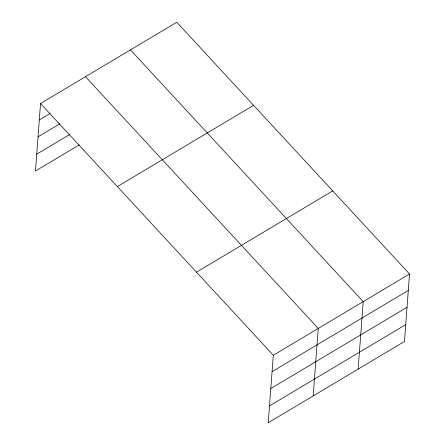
<?xml version="1.0" encoding="UTF-8"?>
<svg xmlns="http://www.w3.org/2000/svg" width="445" height="445" viewBox="0 0 445 445"><rect width="100%" height="100%" fill="white"/><g stroke="black" fill="none" stroke-linecap="round" stroke-linejoin="round"><path stroke-width="0.67" d="M40.545 103.513L273.308 355.255L268.235 422.75L404.455 341.487L409.534 273.998L176.765 22.25L40.545 103.513L35.467 171.002L79.238 144.892M313.185 395.933L318.264 328.438L85.496 76.696M358.142 369.116L363.215 301.627L130.452 49.879M39.31 119.95L49.957 113.597M38.042 136.799L59.925 123.743M36.735 154.154L69.859 134.396M117.358 186.589L253.578 105.326M196.495 272.179L332.721 190.922M273.308 355.255L409.534 273.998M272.073 371.692L408.293 290.435M270.805 388.541L407.03 307.284M269.503 405.901L405.723 324.639"/></g></svg>
